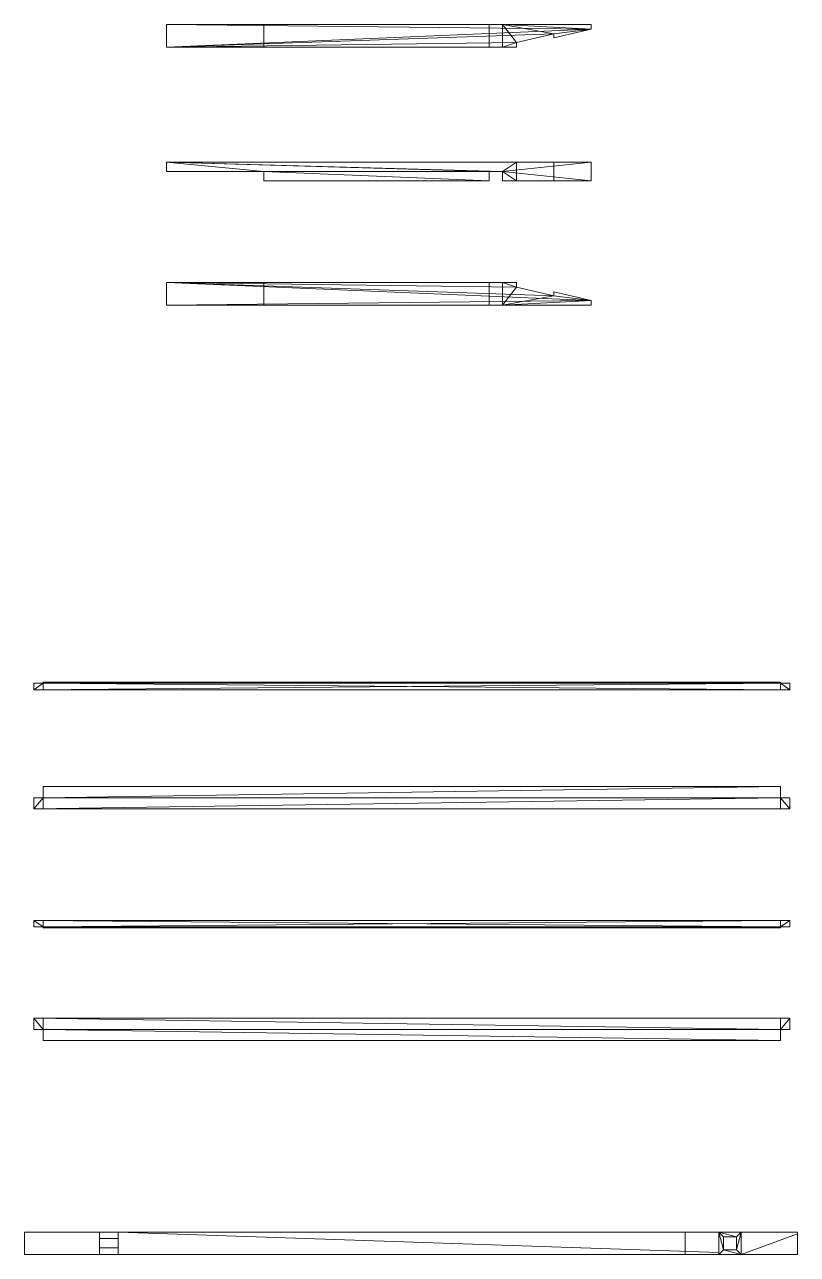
# Model space of a CAD drawing. Header units: millimetres. Extents: x 1039 to 86168, y -97507 to 20336.
# Drawn here: x 76476 to 84735, y -67031 to -53880 of the extents above; entities that cross this region are included whole.
import ezdxf

# ---------------------------------------------------------------- set-up
doc = ezdxf.new("R2010")
doc.units = ezdxf.units.MM
doc.header["$MEASUREMENT"] = 0
doc.layers.add('Чертежи клееныого БАЛКИ', color=7, linetype='Continuous')

# ---------------------------------------------------------------- blocks, each defined once
blk = doc.blocks.new('Морф_E2EE321D-0A0F-4868-9840-686161008547')
at = {"layer": 'Чертежи клееныого БАЛКИ', "lineweight": 0}
mesh = blk.add_polyface(dxfattribs=at)
corners = [(77992, -54120, 202), (77992, -53880, 202), (77992, -53880, 102), (77992, -54120, 102), (79032, -53880, 202), (79032, -54120, 202), (79032, -54120, 302), (79032, -53880, 302), (81442, -53880, 302), (81442, -53880, 202), (81582, -53880, 202), (81582, -53880, 302), (82532, -53880, 302), (82532, -53880, 102), (82532, -53930, 102), (82132, -54020, 102), (82132, -53980, 102), (81732, -54070, 102), (81732, -54120, 102), (81732, -54120, 302), (81582, -54120, 302), (81582, -54120, 202), (81442, -54120, 202), (81442, -54120, 302), (82132, -53980, 302), (81732, -54070, 302), (82532, -53930, 302), (82132, -54020, 302)]
mesh.append_faces([[corners[k] for k in face] for face in [(0, 1, 2, 3), (4, 1, 0, 5), (4, 5, 6, 7), (9, 22, 21, 10), (8, 7, 6, 23), (17, 16, 24, 25), (18, 17, 25, 19), (22, 9, 8, 23), (11, 10, 21, 20), (15, 14, 26, 27), (14, 13, 12, 26), (16, 15, 27, 24)]], dxfattribs={"color": 21})
mesh.append_faces([[corners[k] for k in face] for face in [(12, 10, 11), (11, 26, 12)]], dxfattribs={"vtx0": -1, "color": 21})
mesh.append_faces([[corners[k] for k in face] for face in [(13, 10, 12), (2, 14, 3), (19, 21, 18), (18, 21, 3)]], dxfattribs={"vtx0": -1, "vtx1": -1, "color": 21})
mesh.append_faces([[corners[k] for k in face] for face in [(2, 4, 9), (14, 16, 3), (22, 5, 3), (11, 24, 26)]], dxfattribs={"vtx0": -1, "vtx1": -1, "vtx2": -1, "color": 21})
mesh.append_faces([[corners[k] for k in face] for face in [(4, 8, 9), (2, 9, 10), (11, 25, 24)]], dxfattribs={"vtx0": -1, "vtx2": -1, "color": 21})
mesh.append_faces([[corners[k] for k in face] for face in [(13, 14, 2)]], dxfattribs={"vtx1": -1, "color": 21})
mesh.append_faces([[corners[k] for k in face] for face in [(13, 2, 10), (16, 17, 3), (22, 23, 5), (21, 22, 3), (11, 20, 25)]], dxfattribs={"vtx1": -1, "vtx2": -1, "color": 21})
mesh.append_faces([[corners[k] for k in face] for face in [(2, 1, 4), (4, 7, 8), (17, 18, 3), (14, 15, 16), (5, 0, 3), (23, 6, 5), (19, 20, 21), (20, 19, 25), (24, 27, 26)]], dxfattribs={"vtx2": -1, "color": 21})
blk = doc.blocks.new('Морф_F4866CAB-1CDF-4915-B0B4-B347B504ED83')
at = {"layer": 'Чертежи клееныого БАЛКИ', "lineweight": 0}
mesh = blk.add_polyface(dxfattribs=at)
corners = [(77992, -55451, 156), (77992, -55451, 396), (77992, -55351, 396), (77992, -55351, 156), (79032, -55451, 396), (79032, -55451, 156), (79032, -55551, 156), (79032, -55551, 396), (81442, -55551, 396), (81442, -55451, 396), (81582, -55451, 396), (81582, -55551, 396), (82532, -55551, 396), (82532, -55351, 396), (82532, -55351, 346), (82132, -55351, 256), (82132, -55351, 296), (81732, -55351, 206), (81732, -55351, 156), (81732, -55551, 156), (81582, -55551, 156), (81582, -55451, 156), (81442, -55451, 156), (81442, -55551, 156), (82132, -55551, 296), (81732, -55551, 206), (82532, -55551, 346), (82132, -55551, 256)]
mesh.append_faces([[corners[k] for k in face] for face in [(0, 1, 2, 3), (4, 1, 0, 5), (4, 5, 6, 7), (9, 22, 21, 10), (8, 7, 6, 23), (17, 16, 24, 25), (18, 17, 25, 19), (22, 9, 8, 23), (11, 10, 21, 20), (15, 14, 26, 27), (14, 13, 12, 26), (16, 15, 27, 24)]], dxfattribs={"color": 21})
mesh.append_faces([[corners[k] for k in face] for face in [(12, 10, 11), (11, 26, 12)]], dxfattribs={"vtx0": -1, "color": 21})
mesh.append_faces([[corners[k] for k in face] for face in [(13, 10, 12), (2, 14, 3), (19, 21, 18), (18, 21, 3)]], dxfattribs={"vtx0": -1, "vtx1": -1, "color": 21})
mesh.append_faces([[corners[k] for k in face] for face in [(2, 4, 9), (14, 16, 3), (22, 5, 3), (11, 24, 26)]], dxfattribs={"vtx0": -1, "vtx1": -1, "vtx2": -1, "color": 21})
mesh.append_faces([[corners[k] for k in face] for face in [(4, 8, 9), (2, 9, 10), (11, 25, 24)]], dxfattribs={"vtx0": -1, "vtx2": -1, "color": 21})
mesh.append_faces([[corners[k] for k in face] for face in [(13, 14, 2)]], dxfattribs={"vtx1": -1, "color": 21})
mesh.append_faces([[corners[k] for k in face] for face in [(13, 2, 10), (16, 17, 3), (22, 23, 5), (21, 22, 3), (11, 20, 25)]], dxfattribs={"vtx1": -1, "vtx2": -1, "color": 21})
mesh.append_faces([[corners[k] for k in face] for face in [(2, 1, 4), (4, 7, 8), (17, 18, 3), (14, 15, 16), (5, 0, 3), (23, 6, 5), (19, 20, 21), (20, 19, 25), (24, 27, 26)]], dxfattribs={"vtx2": -1, "color": 21})
blk = doc.blocks.new('Морф_FD6658DC-D2A7-4F25-AFB7-2980E2E7406C')
at = {"layer": 'Чертежи клееныого БАЛКИ', "lineweight": 0}
mesh = blk.add_polyface(dxfattribs=at)
corners = [(77992, -56639, 394), (77992, -56879, 394), (77992, -56879, 494), (77992, -56639, 494), (79032, -56879, 394), (79032, -56639, 394), (79032, -56639, 294), (79032, -56879, 294), (81442, -56879, 294), (81442, -56879, 394), (81582, -56879, 394), (81582, -56879, 294), (82532, -56879, 294), (82532, -56879, 494), (82532, -56829, 494), (82132, -56739, 494), (82132, -56779, 494), (81732, -56689, 494), (81732, -56639, 494), (81732, -56639, 294), (81582, -56639, 294), (81582, -56639, 394), (81442, -56639, 394), (81442, -56639, 294), (82132, -56779, 294), (81732, -56689, 294), (82532, -56829, 294), (82132, -56739, 294)]
mesh.append_faces([[corners[k] for k in face] for face in [(0, 1, 2, 3), (4, 1, 0, 5), (4, 5, 6, 7), (9, 22, 21, 10), (8, 7, 6, 23), (17, 16, 24, 25), (18, 17, 25, 19), (22, 9, 8, 23), (11, 10, 21, 20), (15, 14, 26, 27), (14, 13, 12, 26), (16, 15, 27, 24)]], dxfattribs={"color": 21})
mesh.append_faces([[corners[k] for k in face] for face in [(12, 10, 11), (11, 26, 12)]], dxfattribs={"vtx0": -1, "color": 21})
mesh.append_faces([[corners[k] for k in face] for face in [(13, 10, 12), (2, 14, 3), (19, 21, 18), (18, 21, 3)]], dxfattribs={"vtx0": -1, "vtx1": -1, "color": 21})
mesh.append_faces([[corners[k] for k in face] for face in [(2, 4, 9), (14, 16, 3), (22, 5, 3), (11, 24, 26)]], dxfattribs={"vtx0": -1, "vtx1": -1, "vtx2": -1, "color": 21})
mesh.append_faces([[corners[k] for k in face] for face in [(4, 8, 9), (2, 9, 10), (11, 25, 24)]], dxfattribs={"vtx0": -1, "vtx2": -1, "color": 21})
mesh.append_faces([[corners[k] for k in face] for face in [(13, 14, 2)]], dxfattribs={"vtx1": -1, "color": 21})
mesh.append_faces([[corners[k] for k in face] for face in [(13, 2, 10), (16, 17, 3), (22, 23, 5), (21, 22, 3), (11, 20, 25)]], dxfattribs={"vtx1": -1, "vtx2": -1, "color": 21})
mesh.append_faces([[corners[k] for k in face] for face in [(2, 1, 4), (4, 7, 8), (17, 18, 3), (14, 15, 16), (5, 0, 3), (23, 6, 5), (19, 20, 21), (20, 19, 25), (24, 27, 26)]], dxfattribs={"vtx2": -1, "color": 21})
blk = doc.blocks.new('Морф_1E6B3E01-48BA-4955-AFC1-D218A4196397')
at = {"layer": 'Чертежи клееныого БАЛКИ', "lineweight": 0}
mesh = blk.add_polyface(dxfattribs=at)
corners = [(76674, -60922, 294), (76674, -60992, 294), (76674, -60992, 414), (76674, -60922, 414), (76575, -60922, 414), (76575, -60992, 414), (76575, -60992, 534), (76575, -60922, 534), (84555, -60992, 294), (84555, -60992, 414), (84655, -60992, 414), (84655, -60992, 534), (84655, -60922, 534), (84555, -60922, 534), (84555, -60912, 534), (76675, -60912, 534), (76675, -60922, 534), (84555, -60912, 294), (76675, -60912, 294), (76675, -60922, 294), (84555, -60922, 414), (84655, -60922, 414)]
mesh.append_faces([[corners[k] for k in face] for face in [(0, 1, 2, 3), (4, 5, 6, 7), (3, 2, 5, 4), (17, 18, 15, 14), (11, 10, 21, 12), (10, 9, 20, 21)]], dxfattribs={"color": 2})
mesh.append_faces([[corners[k] for k in face] for face in [(20, 13, 12, 21)]], dxfattribs={"color": 18})
mesh.append_faces([[corners[k] for k in face] for face in [(19, 16, 15, 18)]], dxfattribs={"color": 254})
mesh.append_faces([[corners[k] for k in face] for face in [(8, 2, 1), (17, 19, 18), (8, 20, 9)]], dxfattribs={"vtx0": -1, "color": 2})
mesh.append_faces([[corners[k] for k in face] for face in [(11, 13, 6), (8, 19, 17), (17, 20, 8)]], dxfattribs={"vtx0": -1, "vtx1": -1, "color": 2})
mesh.append_faces([[corners[k] for k in face] for face in [(19, 3, 16)]], dxfattribs={"vtx0": -1, "vtx1": -1, "color": 254})
mesh.append_faces([[corners[k] for k in face] for face in [(13, 16, 6)]], dxfattribs={"vtx0": -1, "vtx1": -1, "vtx2": -1, "color": 2})
mesh.append_faces([[corners[k] for k in face] for face in [(9, 11, 6), (9, 6, 5)]], dxfattribs={"vtx0": -1, "vtx2": -1, "color": 2})
mesh.append_faces([[corners[k] for k in face] for face in [(3, 7, 16)]], dxfattribs={"vtx0": -1, "vtx2": -1, "color": 254})
mesh.append_faces([[corners[k] for k in face] for face in [(12, 13, 11)]], dxfattribs={"vtx1": -1, "color": 2})
mesh.append_faces([[corners[k] for k in face] for face in [(0, 3, 19)]], dxfattribs={"vtx1": -1, "color": 254})
mesh.append_faces([[corners[k] for k in face] for face in [(8, 9, 2), (13, 14, 16), (8, 1, 19), (17, 14, 20)]], dxfattribs={"vtx1": -1, "vtx2": -1, "color": 2})
mesh.append_faces([[corners[k] for k in face] for face in [(9, 10, 11), (16, 7, 6), (14, 15, 16), (1, 0, 19), (14, 13, 20)]], dxfattribs={"vtx2": -1, "color": 2})
mesh.append_faces([[corners[k] for k in face] for face in [(3, 4, 7)]], dxfattribs={"vtx2": -1, "color": 254})
blk = doc.blocks.new('Морф_7F282A54-E87A-443E-AF5A-5FE9C4BB704D')
at = {"layer": 'Чертежи клееныого БАЛКИ', "lineweight": 0}
mesh = blk.add_polyface(dxfattribs=at)
corners = [(76674, -62027, 517), (76674, -62027, 447), (76674, -62147, 447), (76674, -62147, 517), (76575, -62147, 517), (76575, -62147, 447), (76575, -62267, 447), (76575, -62267, 517), (84555, -62027, 447), (84555, -62147, 447), (84655, -62147, 447), (84655, -62267, 447), (84655, -62267, 517), (84555, -62267, 517), (84555, -62267, 527), (76675, -62267, 527), (76675, -62267, 517), (84555, -62027, 527), (76675, -62027, 527), (76675, -62027, 517), (84555, -62147, 517), (84655, -62147, 517)]
mesh.append_faces([[corners[k] for k in face] for face in [(0, 1, 2, 3), (4, 5, 6, 7), (3, 2, 5, 4), (17, 18, 15, 14), (11, 10, 21, 12), (10, 9, 20, 21)]], dxfattribs={"color": 2})
mesh.append_faces([[corners[k] for k in face] for face in [(20, 13, 12, 21)]], dxfattribs={"color": 18})
mesh.append_faces([[corners[k] for k in face] for face in [(19, 16, 15, 18)]], dxfattribs={"color": 254})
mesh.append_faces([[corners[k] for k in face] for face in [(8, 2, 1), (17, 19, 18), (8, 20, 9)]], dxfattribs={"vtx0": -1, "color": 2})
mesh.append_faces([[corners[k] for k in face] for face in [(11, 13, 6), (8, 19, 17), (17, 20, 8)]], dxfattribs={"vtx0": -1, "vtx1": -1, "color": 2})
mesh.append_faces([[corners[k] for k in face] for face in [(19, 3, 16)]], dxfattribs={"vtx0": -1, "vtx1": -1, "color": 254})
mesh.append_faces([[corners[k] for k in face] for face in [(13, 16, 6)]], dxfattribs={"vtx0": -1, "vtx1": -1, "vtx2": -1, "color": 2})
mesh.append_faces([[corners[k] for k in face] for face in [(9, 11, 6), (9, 6, 5)]], dxfattribs={"vtx0": -1, "vtx2": -1, "color": 2})
mesh.append_faces([[corners[k] for k in face] for face in [(3, 7, 16)]], dxfattribs={"vtx0": -1, "vtx2": -1, "color": 254})
mesh.append_faces([[corners[k] for k in face] for face in [(12, 13, 11)]], dxfattribs={"vtx1": -1, "color": 2})
mesh.append_faces([[corners[k] for k in face] for face in [(0, 3, 19)]], dxfattribs={"vtx1": -1, "color": 254})
mesh.append_faces([[corners[k] for k in face] for face in [(8, 9, 2), (13, 14, 16), (8, 1, 19), (17, 14, 20)]], dxfattribs={"vtx1": -1, "vtx2": -1, "color": 2})
mesh.append_faces([[corners[k] for k in face] for face in [(9, 10, 11), (16, 7, 6), (14, 15, 16), (1, 0, 19), (14, 13, 20)]], dxfattribs={"vtx2": -1, "color": 2})
mesh.append_faces([[corners[k] for k in face] for face in [(3, 4, 7)]], dxfattribs={"vtx2": -1, "color": 254})
blk = doc.blocks.new('Морф_FF190728-9F21-4E06-9786-CD627086EFF8')
at = {"layer": 'Чертежи клееныого БАЛКИ', "lineweight": 0}
mesh = blk.add_polyface(dxfattribs=at)
corners = [(76674, -63529, 678), (76674, -63459, 678), (76674, -63459, 558), (76674, -63529, 558), (76575, -63529, 558), (76575, -63459, 558), (76575, -63459, 438), (76575, -63529, 438), (84555, -63459, 678), (84555, -63459, 558), (84655, -63459, 558), (84655, -63459, 438), (84655, -63529, 438), (84555, -63529, 438), (84555, -63539, 438), (76675, -63539, 438), (76675, -63529, 438), (84555, -63539, 678), (76675, -63539, 678), (76675, -63529, 678), (84555, -63529, 558), (84655, -63529, 558)]
mesh.append_faces([[corners[k] for k in face] for face in [(0, 1, 2, 3), (4, 5, 6, 7), (3, 2, 5, 4), (17, 18, 15, 14), (11, 10, 21, 12), (10, 9, 20, 21)]], dxfattribs={"color": 2})
mesh.append_faces([[corners[k] for k in face] for face in [(20, 13, 12, 21)]], dxfattribs={"color": 18})
mesh.append_faces([[corners[k] for k in face] for face in [(19, 16, 15, 18)]], dxfattribs={"color": 254})
mesh.append_faces([[corners[k] for k in face] for face in [(8, 2, 1), (17, 19, 18), (8, 20, 9)]], dxfattribs={"vtx0": -1, "color": 2})
mesh.append_faces([[corners[k] for k in face] for face in [(11, 13, 6), (8, 19, 17), (17, 20, 8)]], dxfattribs={"vtx0": -1, "vtx1": -1, "color": 2})
mesh.append_faces([[corners[k] for k in face] for face in [(19, 3, 16)]], dxfattribs={"vtx0": -1, "vtx1": -1, "color": 254})
mesh.append_faces([[corners[k] for k in face] for face in [(13, 16, 6)]], dxfattribs={"vtx0": -1, "vtx1": -1, "vtx2": -1, "color": 2})
mesh.append_faces([[corners[k] for k in face] for face in [(9, 11, 6), (9, 6, 5)]], dxfattribs={"vtx0": -1, "vtx2": -1, "color": 2})
mesh.append_faces([[corners[k] for k in face] for face in [(3, 7, 16)]], dxfattribs={"vtx0": -1, "vtx2": -1, "color": 254})
mesh.append_faces([[corners[k] for k in face] for face in [(12, 13, 11)]], dxfattribs={"vtx1": -1, "color": 2})
mesh.append_faces([[corners[k] for k in face] for face in [(0, 3, 19)]], dxfattribs={"vtx1": -1, "color": 254})
mesh.append_faces([[corners[k] for k in face] for face in [(8, 9, 2), (13, 14, 16), (8, 1, 19), (17, 14, 20)]], dxfattribs={"vtx1": -1, "vtx2": -1, "color": 2})
mesh.append_faces([[corners[k] for k in face] for face in [(9, 10, 11), (16, 7, 6), (14, 15, 16), (1, 0, 19), (14, 13, 20)]], dxfattribs={"vtx2": -1, "color": 2})
mesh.append_faces([[corners[k] for k in face] for face in [(3, 4, 7)]], dxfattribs={"vtx2": -1, "color": 254})
blk = doc.blocks.new('Морф_DCD63D7A-47AD-4217-BBA9-5B1D3C77722E')
at = {"layer": 'Чертежи клееныого БАЛКИ', "lineweight": 0}
mesh = blk.add_polyface(dxfattribs=at)
corners = [(76674, -64744, 477), (76674, -64744, 547), (76674, -64624, 547), (76674, -64624, 477), (76575, -64624, 477), (76575, -64624, 547), (76575, -64504, 547), (76575, -64504, 477), (84555, -64744, 547), (84555, -64624, 547), (84655, -64624, 547), (84655, -64504, 547), (84655, -64504, 477), (84555, -64504, 477), (84555, -64504, 467), (76675, -64504, 467), (76675, -64504, 477), (84555, -64744, 467), (76675, -64744, 467), (76675, -64744, 477), (84555, -64624, 477), (84655, -64624, 477)]
mesh.append_faces([[corners[k] for k in face] for face in [(0, 1, 2, 3), (4, 5, 6, 7), (3, 2, 5, 4), (17, 18, 15, 14), (11, 10, 21, 12), (10, 9, 20, 21)]], dxfattribs={"color": 2})
mesh.append_faces([[corners[k] for k in face] for face in [(20, 13, 12, 21)]], dxfattribs={"color": 18})
mesh.append_faces([[corners[k] for k in face] for face in [(19, 16, 15, 18)]], dxfattribs={"color": 254})
mesh.append_faces([[corners[k] for k in face] for face in [(8, 2, 1), (17, 19, 18), (8, 20, 9)]], dxfattribs={"vtx0": -1, "color": 2})
mesh.append_faces([[corners[k] for k in face] for face in [(11, 13, 6), (8, 19, 17), (17, 20, 8)]], dxfattribs={"vtx0": -1, "vtx1": -1, "color": 2})
mesh.append_faces([[corners[k] for k in face] for face in [(19, 3, 16)]], dxfattribs={"vtx0": -1, "vtx1": -1, "color": 254})
mesh.append_faces([[corners[k] for k in face] for face in [(13, 16, 6)]], dxfattribs={"vtx0": -1, "vtx1": -1, "vtx2": -1, "color": 2})
mesh.append_faces([[corners[k] for k in face] for face in [(9, 11, 6), (9, 6, 5)]], dxfattribs={"vtx0": -1, "vtx2": -1, "color": 2})
mesh.append_faces([[corners[k] for k in face] for face in [(3, 7, 16)]], dxfattribs={"vtx0": -1, "vtx2": -1, "color": 254})
mesh.append_faces([[corners[k] for k in face] for face in [(12, 13, 11)]], dxfattribs={"vtx1": -1, "color": 2})
mesh.append_faces([[corners[k] for k in face] for face in [(0, 3, 19)]], dxfattribs={"vtx1": -1, "color": 254})
mesh.append_faces([[corners[k] for k in face] for face in [(8, 9, 2), (13, 14, 16), (8, 1, 19), (17, 14, 20)]], dxfattribs={"vtx1": -1, "vtx2": -1, "color": 2})
mesh.append_faces([[corners[k] for k in face] for face in [(9, 10, 11), (16, 7, 6), (14, 15, 16), (1, 0, 19), (14, 13, 20)]], dxfattribs={"vtx2": -1, "color": 2})
mesh.append_faces([[corners[k] for k in face] for face in [(3, 4, 7)]], dxfattribs={"vtx2": -1, "color": 254})
blk = doc.blocks.new('Морф_81AC5F5C-B599-4DE6-9576-1FA82ABD2A29')
at = {"layer": 'Чертежи клееныого БАЛКИ', "lineweight": 0}
mesh = blk.add_polyface(dxfattribs=at)
corners = [(77276, -66791, 294), (77476, -66791, 294), (77476, -66861, 294), (77276, -66861, 294), (77276, -66791, 294), (76476, -66791, 294), (76476, -66791, 694), (83535, -66791, 694), (83535, -66791, 614), (84135, -66791, 474), (84135, -66791, 514), (84735, -66791, 374), (84735, -66791, 294), (84135, -66791, 294), (84135, -66791, 294), (83895, -66791, 294), (83895, -66791, 294), (77476, -66791, 294), (77276, -67031, 294), (76476, -67031, 294), (76476, -67031, 694), (83895, -66811, 294), (83895, -67011, 294), (83895, -67031, 294), (77476, -67031, 294), (83535, -67031, 614), (84135, -67031, 474), (83535, -67031, 694), (83535, -67011, 694), (83535, -66811, 694), (84135, -67031, 294), (83895, -67031, 294), (83945, -66841, 294), (83945, -66981, 294), (84085, -66981, 294), (84085, -66841, 294), (84135, -67031, 514), (84735, -67031, 294), (84135, -67031, 294), (84135, -67011, 294), (84135, -66811, 294), (84735, -66811, 374), (84735, -67011, 374), (84735, -67031, 374), (77276, -66861, 374), (77276, -66961, 374), (77276, -66961, 294), (77276, -67031, 294), (77476, -66961, 374), (77476, -66961, 294), (77476, -67031, 294), (77476, -66861, 374), (84085, -66841, 444), (83945, -66841, 444), (83945, -66981, 444), (84085, -66981, 444)]
mesh.append_faces([[corners[k] for k in face] for face in [(0, 1, 2, 3), (5, 4, 18, 19), (6, 5, 19, 20), (9, 8, 25, 26), (10, 9, 26, 36), (46, 45, 48, 49), (45, 44, 51, 48), (44, 3, 2, 51), (49, 50, 47, 46)]], dxfattribs={"color": 113})
mesh.append_faces([[corners[k] for k in face] for face in [(32, 35, 52, 53), (33, 32, 53, 54), (33, 54, 55, 34), (35, 34, 55, 52), (54, 53, 52, 55)]], dxfattribs={"color": 254})
mesh.append_faces([[corners[k] for k in face] for face in [(17, 22, 23, 24), (7, 27, 28, 29), (8, 28, 27, 25), (13, 38, 39, 40), (12, 42, 43, 37), (41, 36, 43, 42), (18, 46, 47), (17, 2, 1)]], dxfattribs={"vtx0": -1, "color": 113})
mesh.append_faces([[corners[k] for k in face] for face in [(14, 39, 38, 30), (16, 23, 22, 21)]], dxfattribs={"vtx0": -1, "color": 254})
mesh.append_faces([[corners[k] for k in face] for face in [(4, 46, 18), (19, 43, 20), (24, 2, 17)]], dxfattribs={"vtx0": -1, "vtx1": -1, "color": 113})
mesh.append_faces([[corners[k] for k in face] for face in [(31, 33, 30), (30, 34, 14)]], dxfattribs={"vtx0": -1, "vtx1": -1, "color": 254})
mesh.append_faces([[corners[k] for k in face] for face in [(6, 9, 11), (43, 26, 20)]], dxfattribs={"vtx0": -1, "vtx1": -1, "vtx2": -1, "color": 113})
mesh.append_faces([[corners[k] for k in face] for face in [(6, 8, 9), (5, 11, 12), (3, 45, 46), (49, 51, 2)]], dxfattribs={"vtx0": -1, "vtx2": -1, "color": 113})
mesh.append_faces([[corners[k] for k in face] for face in [(35, 15, 14), (15, 32, 33), (30, 33, 34)]], dxfattribs={"vtx0": -1, "vtx2": -1, "color": 254})
mesh.append_faces([[corners[k] for k in face] for face in [(5, 6, 11), (4, 0, 46), (26, 25, 20), (37, 43, 19), (24, 50, 2)]], dxfattribs={"vtx1": -1, "vtx2": -1, "color": 113})
mesh.append_faces([[corners[k] for k in face] for face in [(35, 32, 15), (34, 35, 14), (31, 15, 33)]], dxfattribs={"vtx1": -1, "vtx2": -1, "color": 254})
mesh.append_faces([[corners[k] for k in face] for face in [(6, 7, 8), (9, 10, 11), (3, 44, 45), (25, 27, 20), (43, 36, 26), (49, 48, 51)]], dxfattribs={"vtx2": -1, "color": 113})
mesh.append_faces([[corners[k] for k in face] for face in [(17, 16, 21, 22), (7, 6, 20, 27), (8, 7, 29, 28), (13, 12, 37, 38), (12, 11, 41, 42), (41, 11, 10, 36)]], dxfattribs={"vtx3": -1, "color": 113})
mesh.append_faces([[corners[k] for k in face] for face in [(14, 13, 40, 39), (16, 15, 31, 23)]], dxfattribs={"vtx3": -1, "color": 254})

msp = doc.modelspace()

# ---------------------------------------------------------------- block references
at = {"layer": 'Чертежи клееныого БАЛКИ', "linetype": 'Continuous', "lineweight": 0}
for name in ['Морф_E2EE321D-0A0F-4868-9840-686161008547', 'Морф_F4866CAB-1CDF-4915-B0B4-B347B504ED83', 'Морф_FD6658DC-D2A7-4F25-AFB7-2980E2E7406C', 'Морф_1E6B3E01-48BA-4955-AFC1-D218A4196397', 'Морф_7F282A54-E87A-443E-AF5A-5FE9C4BB704D', 'Морф_FF190728-9F21-4E06-9786-CD627086EFF8', 'Морф_DCD63D7A-47AD-4217-BBA9-5B1D3C77722E', 'Морф_81AC5F5C-B599-4DE6-9576-1FA82ABD2A29']:
    msp.add_blockref(name, (0, 0), dxfattribs=at)

doc.saveas('drawing.dxf')
